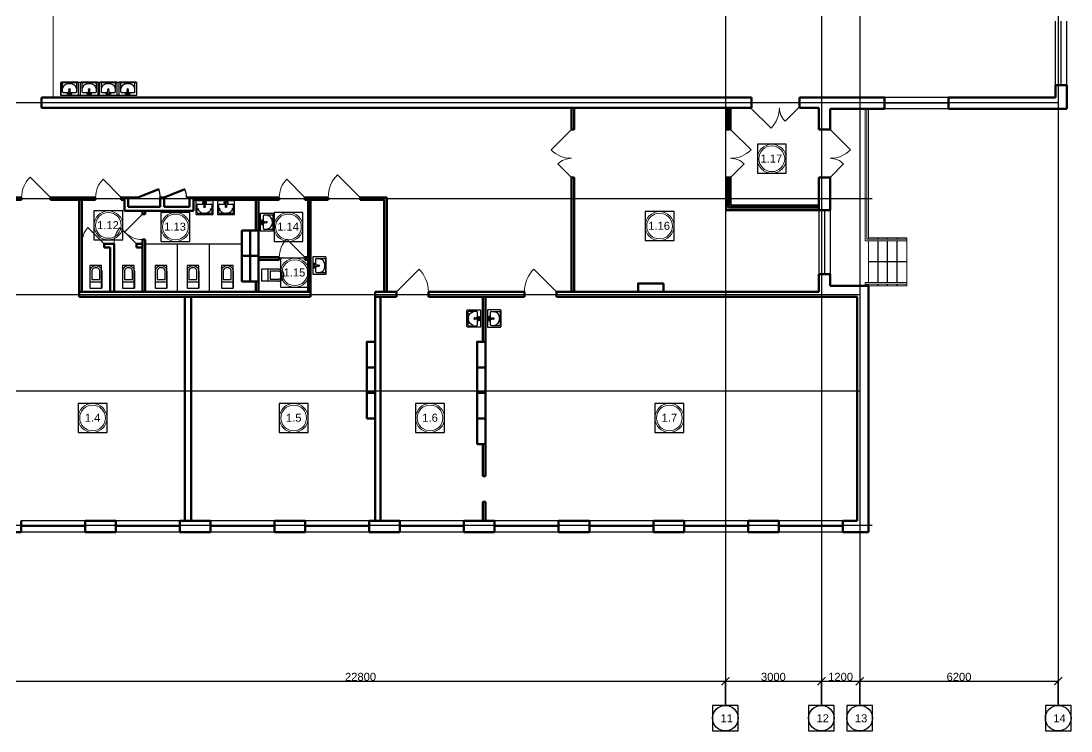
# Model space of a CAD drawing. Header units: metres. Extents: x 0 to 126, y 0 to 58.
# Drawn here: x 64.43 to 97.24, y 9.18 to 31.36 of the extents above; entities that cross this region are included whole.
import ezdxf
from ezdxf.enums import TextEntityAlignment as Align

# ---------------------------------------------------------------- set-up
doc = ezdxf.new("R2010")
doc.units = ezdxf.units.M
doc.linetypes.add('ACAD_ISO04W100', pattern=[30, 24, -3, 0, -3])
for name, color, linetype in [('SANTEH', 7, 'Continuous'), ('YOLO_TABLE', 1, 'Continuous'), ('Окна', 127, 'Continuous'), ('Оси', 30, 'Continuous'), ('Осн надпись', 7, 'Continuous'), ('размеры оси', 163, 'Continuous'), ('Сантехника', 7, 'Continuous')]:
    doc.layers.add(name, color=color, linetype=linetype)
doc.layers.add('Двери', color=250, linetype='Continuous', lineweight=5)
doc.layers.add('Стены', color=7, linetype='Continuous', lineweight=50)
doc.styles.get("Standard").update_dxf_attribs({"font": 'arial.ttf'})
doc.styles.add('Style-Arial', font='arial.ttf')
doc.dimstyles.new('100', dxfattribs={"dimtxt": 0.25, "dimasz": 0.25, "dimexe": 0.0125, "dimexo": 0.0625, "dimgap": 0.0065, "dimtad": 1, "dimlfac": 1000, "dimtxsty": 'Standard', "dimblk": 'ARCHTICK', "dimcen": 0.25, "dimadec": 0, "dimazin": 0, "dimtfac": 1, "dimtmove": 0, "dimatfit": 3, "dimldrblk": 'ARCHTICK', "dimfxl": 1, "dimarcsym": 0})

# ---------------------------------------------------------------- blocks, each defined once
blk = doc.blocks.new('WC With Cistern_103')
at = {"layer": 'SANTEH', "linetype": 'Continuous'}
for p, q in [((0, 170), (0, 700)), ((370, 700), (0, 700)), ((370, 170), (370, 700)), ((370, 500), (0, 500)), ((60, 425), (60, 170)), ((310, 425), (60, 425)), ((310, 170), (310, 425))]:
    blk.add_line(p, q, dxfattribs=at)
for points in [[(0, 170), (1, 151), (4, 133), (10, 115), (17, 97), (27, 81), (38, 66), (51, 52), (65, 40)], [(60, 170), (61, 158), (63, 146), (66, 135), (71, 124), (77, 114), (84, 104), (92, 96), (101, 88)], [(65, 40), (92, 23), (122, 10), (153, 3), (185, 0), (217, 3), (248, 10), (278, 23), (305, 40)], [(101, 88), (120, 76), (141, 67), (163, 62), (185, 60), (207, 62), (229, 67), (250, 76), (269, 88)], [(269, 88), (278, 96), (286, 104), (293, 114), (299, 124), (304, 135), (307, 146), (309, 158), (310, 170)], [(305, 40), (319, 52), (332, 66), (343, 81), (353, 97), (360, 115), (366, 133), (369, 151), (370, 170)]]:
    blk.add_lwpolyline(points, dxfattribs=at)
blk = doc.blocks.new('Rac7')
at = {"color": 0}
for p, q in [((-39501, -24232), (-39501, -23830)), ((-39474, -23808), (-38988, -23808)), ((-39457, -23859), (-39457, -24115)), ((-39032, -23838), (-39430, -23838)), ((-39221, -23855), (-39241, -23855)), ((-39005, -24115), (-39005, -23859)), ((-39005, -23859), (-39005, -23859)), ((-38961, -23830), (-38961, -24232)), ((-38961, -24232), (-39501, -24232)), ((-39430, -24136), (-39253, -24136)), ((-39297, -24164), (-39253, -24164)), ((-39297, -24194), (-39297, -24164)), ((-39165, -24194), (-39297, -24194)), ((-39253, -24186), (-39253, -24094)), ((-39253, -24186), (-39209, -24186)), ((-39209, -24186), (-39209, -24094)), ((-39209, -24136), (-39032, -24136)), ((-39209, -24164), (-39165, -24164)), ((-39165, -24164), (-39165, -24194))]:
    blk.add_line(p, q, dxfattribs=at)
at = {"color": 0, "extrusion": (0, 0, -1)}
for centre, major_axis, start_param, end_param in [((-39474, -23830), (-27, 0), 0, 1.570796), ((-39430, -23859), (-27, 0), 0, 1.570796), ((-39241, -24007), (-194, 0), 0, 1.570796), ((-39221, -24007), (-194, 0), 1.570796, 3.141593), ((-39032, -23859), (-27, 0), 1.570796, 3.141593), ((-38988, -23830), (-27, 0), 1.570796, 3.141593), ((-39430, -24115), (-27, 0), -1.570796, 0), ((-39231, -24104), (-25.3, 0), 0.552816, 2.588777), ((-39032, -24115), (-27, 0), -3.141593, -1.570796)]:
    blk.add_ellipse(centre, major_axis=major_axis, ratio=0.785714, start_param=start_param, end_param=end_param, dxfattribs=at)
blk.add_ellipse((-39231, -24048), major_axis=(-27.9, 0), ratio=0.785714, dxfattribs=at)
blk = doc.blocks.new('_ArchTick')
at = {"color": 0, "linetype": 'ByBlock', "const_width": 0.15}
blk.add_lwpolyline([(-0.5, -0.5), (0.5, 0.5)], dxfattribs=at)
blk = doc.blocks.new('*D84')
at = {"layer": 'Defpoints', "color": 0, "lineweight": 0, "transparency": 16777216}
for p in [(86.441, 10.736), (63.641, 9.979), (86.441, 9.979)]:
    blk.add_point(p, dxfattribs=at)
at = {"layer": 'размеры оси', "color": 0, "lineweight": -2, "transparency": 16777216}
for p, q in [((63.641, 10.042), (63.641, 10.749)), ((63.641, 10.736), (86.441, 10.736)), ((86.441, 10.042), (86.441, 10.749))]:
    blk.add_line(p, q, dxfattribs=at)
at = {"layer": 'размеры оси', "color": 0, "lineweight": -2, "transparency": 16777216, "xscale": 0.25, "yscale": 0.25, "zscale": 0.25, "rotation": 180}
blk.add_blockref('_ArchTick', (63.641, 10.736), dxfattribs=at)
at = {"layer": 'размеры оси', "color": 0, "lineweight": -2, "transparency": 16777216, "xscale": 0.25, "yscale": 0.25, "zscale": 0.25}
blk.add_blockref('_ArchTick', (86.441, 10.736), dxfattribs=at)
at = {"layer": 'размеры оси', "color": 0, "transparency": 16777216, "insert": (75.041, 10.87), "char_height": 0.25, "attachment_point": 5}
blk.add_mtext('22800', dxfattribs=at)
blk = doc.blocks.new('*D83')
at = {"layer": 'Defpoints', "color": 0, "lineweight": 0, "transparency": 16777216}
for p in [(89.441, 10.736), (86.441, 9.979), (89.441, 9.979)]:
    blk.add_point(p, dxfattribs=at)
at = {"layer": 'размеры оси', "color": 0, "lineweight": -2, "transparency": 16777216}
for p, q in [((86.441, 10.042), (86.441, 10.749)), ((86.441, 10.736), (89.441, 10.736)), ((89.441, 10.042), (89.441, 10.749))]:
    blk.add_line(p, q, dxfattribs=at)
at = {"layer": 'размеры оси', "color": 0, "lineweight": -2, "transparency": 16777216, "xscale": 0.25, "yscale": 0.25, "zscale": 0.25, "rotation": 180}
blk.add_blockref('_ArchTick', (86.441, 10.736), dxfattribs=at)
at = {"layer": 'размеры оси', "color": 0, "lineweight": -2, "transparency": 16777216, "xscale": 0.25, "yscale": 0.25, "zscale": 0.25}
blk.add_blockref('_ArchTick', (89.441, 10.736), dxfattribs=at)
at = {"layer": 'размеры оси', "color": 0, "transparency": 16777216, "insert": (87.941, 10.87), "char_height": 0.25, "attachment_point": 5}
blk.add_mtext('3000', dxfattribs=at)
blk = doc.blocks.new('*D82')
at = {"layer": 'Defpoints', "color": 0, "lineweight": 0, "transparency": 16777216}
for p in [(90.641, 10.736), (89.441, 9.979), (90.641, 9.979)]:
    blk.add_point(p, dxfattribs=at)
at = {"layer": 'размеры оси', "color": 0, "lineweight": -2, "transparency": 16777216}
for p, q in [((89.441, 10.042), (89.441, 10.749)), ((89.441, 10.736), (90.641, 10.736)), ((90.641, 10.042), (90.641, 10.749))]:
    blk.add_line(p, q, dxfattribs=at)
at = {"layer": 'размеры оси', "color": 0, "lineweight": -2, "transparency": 16777216, "xscale": 0.25, "yscale": 0.25, "zscale": 0.25, "rotation": 180}
blk.add_blockref('_ArchTick', (89.441, 10.736), dxfattribs=at)
at = {"layer": 'размеры оси', "color": 0, "lineweight": -2, "transparency": 16777216, "xscale": 0.25, "yscale": 0.25, "zscale": 0.25}
blk.add_blockref('_ArchTick', (90.641, 10.736), dxfattribs=at)
at = {"layer": 'размеры оси', "color": 0, "transparency": 16777216, "insert": (90.041, 10.87), "char_height": 0.25, "attachment_point": 5}
blk.add_mtext('1200', dxfattribs=at)
blk = doc.blocks.new('*D81')
at = {"layer": 'Defpoints', "color": 0, "lineweight": 0, "transparency": 16777216}
for p in [(96.841, 10.736), (90.641, 9.979), (96.841, 9.979)]:
    blk.add_point(p, dxfattribs=at)
at = {"layer": 'размеры оси', "color": 0, "lineweight": -2, "transparency": 16777216}
for p, q in [((90.641, 10.042), (90.641, 10.749)), ((90.641, 10.736), (96.841, 10.736)), ((96.841, 10.042), (96.841, 10.749))]:
    blk.add_line(p, q, dxfattribs=at)
at = {"layer": 'размеры оси', "color": 0, "lineweight": -2, "transparency": 16777216, "xscale": 0.25, "yscale": 0.25, "zscale": 0.25, "rotation": 180}
blk.add_blockref('_ArchTick', (90.641, 10.736), dxfattribs=at)
at = {"layer": 'размеры оси', "color": 0, "lineweight": -2, "transparency": 16777216, "xscale": 0.25, "yscale": 0.25, "zscale": 0.25}
blk.add_blockref('_ArchTick', (96.841, 10.736), dxfattribs=at)
at = {"layer": 'размеры оси', "color": 0, "transparency": 16777216, "insert": (93.741, 10.87), "char_height": 0.25, "attachment_point": 5}
blk.add_mtext('6200', dxfattribs=at)

msp = doc.modelspace()

# ---------------------------------------------------------------- linework, layer by layer
for p, q in [((91.410688, 28.970412), (89.710688, 28.970412)), ((96.760688, 28.970412), (93.410688, 28.970412)), ((91.210688, 24.540412), (91.210688, 24.590412)), ((91.210688, 23.190412), (91.210688, 24.490412)), ((91.510688, 24.540412), (91.510688, 24.590412)), ((91.510688, 23.190412), (91.510688, 24.490412)), ((91.810688, 24.540412), (91.810688, 24.590412)), ((91.810688, 23.190412), (91.810688, 24.490412)), ((92.110688, 23.840412), (90.910688, 23.840412)), ((91.210688, 23.090412), (91.210688, 23.140412)), ((91.510688, 23.090412), (91.510688, 23.140412)), ((91.810688, 23.090412), (91.810688, 23.140412))]:
    msp.add_line(p, q)
at = {"color": 7, "linetype": 'Continuous', "lineweight": 13}
for centre, radius in [((87.891477, 27.056885), 0.452013), ((87.891477, 27.056885), 0.402013), ((67.160657, 24.974504), 0.452013), ((67.160657, 24.974504), 0.402013), ((69.257033, 24.92726), 0.452013), ((69.257033, 24.92726), 0.402013), ((72.788362, 24.92726), 0.452013), ((72.788362, 24.92726), 0.402013), ((84.383992, 24.955222), 0.452013), ((84.383992, 24.955222), 0.402013), ((72.987588, 23.496325), 0.452013), ((72.987588, 23.496325), 0.402013), ((66.666087, 18.958026), 0.452013), ((66.666087, 18.958026), 0.402013), ((72.952281, 18.958026), 0.452013), ((72.952281, 18.958026), 0.402013), ((77.212033, 18.958026), 0.452013), ((77.212033, 18.958026), 0.402013), ((84.690769, 18.958026), 0.452013), ((84.690769, 18.958026), 0.402013)]:
    msp.add_circle(centre, radius, dxfattribs=at)
at = {"layer": 'SANTEH'}
for p, q in [((68.310688, 24.400412), (71.330688, 24.400412)), ((69.310688, 24.400412), (69.310688, 22.900412)), ((70.310688, 24.400412), (70.310688, 22.900412))]:
    msp.add_line(p, q, dxfattribs=at)
for centre in [(68.080688, 25.850412), (68.900688, 25.850412)]:
    msp.add_arc(centre, 0.7, 0, 21.0579294, dxfattribs=at)
at = {"layer": 'YOLO_TABLE'}
for points in [[(65.685438, 29.452269), (68.03492, 29.452269), (68.03492, 29.03393), (65.685438, 29.03393)], [(87.439464, 26.604872), (88.343491, 26.604872), (88.343491, 27.508899), (87.439464, 27.508899)], [(66.708644, 24.52249), (67.612671, 24.52249), (67.612671, 25.426517), (66.708644, 25.426517)], [(68.805019, 24.475246), (69.709046, 24.475246), (69.709046, 25.379273), (68.805019, 25.379273)], [(72.336349, 24.475246), (73.240376, 24.475246), (73.240376, 25.379273), (72.336349, 25.379273)], [(83.931978, 24.503208), (84.836005, 24.503208), (84.836005, 25.407235), (83.931978, 25.407235)], [(66.584863, 23.011864), (66.950549, 23.011864), (66.950549, 23.726428), (66.584863, 23.726428)], [(67.604555, 23.011864), (67.970242, 23.011864), (67.970242, 23.726428), (67.604555, 23.726428)], [(68.622331, 23.011864), (68.988017, 23.011864), (68.988017, 23.726428), (68.622331, 23.726428)], [(69.619132, 23.011864), (69.984819, 23.011864), (69.984819, 23.726428), (69.619132, 23.726428)], [(70.691881, 23.011864), (71.057567, 23.011864), (71.057567, 23.726428), (70.691881, 23.726428)], [(72.535575, 23.044311), (73.439602, 23.044311), (73.439602, 23.948338), (72.535575, 23.948338)], [(66.214074, 18.506012), (67.118101, 18.506012), (67.118101, 19.410039), (66.214074, 19.410039)], [(72.500268, 18.506012), (73.404295, 18.506012), (73.404295, 19.410039), (72.500268, 19.410039)], [(76.76002, 18.506012), (77.664046, 18.506012), (77.664046, 19.410039), (76.76002, 19.410039)], [(84.238756, 18.506012), (85.142782, 18.506012), (85.142782, 19.410039), (84.238756, 19.410039)], [(86.040688, 9.179035), (86.840688, 9.179035), (86.840688, 9.979035), (86.040688, 9.979035)], [(89.040688, 9.179035), (89.840688, 9.179035), (89.840688, 9.979035), (89.040688, 9.979035)], [(90.240688, 9.179035), (91.040688, 9.179035), (91.040688, 9.979035), (90.240688, 9.979035)], [(96.440688, 9.179035), (97.240688, 9.179035), (97.240688, 9.979035), (96.440688, 9.979035)]]:
    msp.add_lwpolyline(points, close=True, dxfattribs=at)
at = {"layer": 'Двери'}
for p, q in [((65.430688, 28.970412), (65.430688, 32.653922)), ((87.230688, 28.650412), (87.867084, 28.014016)), ((88.730688, 28.650412), (88.306424, 28.226148)), ((81.630688, 27.970412), (80.994292, 27.334016)), ((86.605688, 27.970412), (87.242084, 27.334016)), ((89.710688, 27.970412), (90.347084, 27.334016)), ((81.630688, 26.470412), (81.206424, 26.894676)), ((86.605688, 26.470412), (87.029952, 26.894676)), ((89.710688, 26.470412), (90.134952, 26.894676)), ((65.350688, 25.850412), (64.714292, 26.486808)), ((67.560688, 25.850412), (66.995002, 26.416098)), ((73.300688, 25.850412), (72.735002, 26.416098)), ((75.029959, 25.850412), (74.322852, 26.557519)), ((68.230688, 25.330412), (67.665002, 24.764727)), ((67.030688, 24.400412), (66.517216, 24.913884)), ((68.040688, 24.400412), (67.527216, 24.913884)), ((73.300688, 23.980412), (72.735002, 24.546098)), ((76.160688, 22.900412), (76.867794, 23.607519)), ((81.160688, 22.900412), (80.453581, 23.607519))]:
    msp.add_line(p, q, dxfattribs=at)
for centre, radius, start, end in [((87.230688, 28.650412), 0.9, 315, 0), ((88.730688, 28.650412), 0.6, 180, 225), ((81.630688, 27.970412), 0.9, 225, 270), ((86.605688, 27.970412), 0.9, 270, 315), ((89.710688, 27.970412), 0.9, 270, 315), ((81.630688, 26.470412), 0.6, 90, 135), ((86.605688, 26.470412), 0.6, 45, 90), ((89.710688, 26.470412), 0.6, 45, 90), ((65.350688, 25.850412), 0.9, 135, 180), ((67.560688, 25.850412), 0.8, 135, 180), ((73.300688, 25.850412), 0.8, 135, 180), ((75.029959, 25.850412), 1, 135, 180), ((67.130688, 24.400412), 0.8, 140.0708967, 180), ((68.140688, 24.400412), 0.8, 140.0708967, 180), ((68.230688, 25.330412), 0.8, 225, 270), ((73.300688, 23.980412), 0.8, 135, 180), ((76.160688, 22.900412), 1, 0, 45), ((81.160688, 22.900412), 1, 135, 180)]:
    msp.add_arc(centre, radius, start, end, dxfattribs=at)
at = {"layer": 'Окна'}
for p, q in [((96.760688, 29.360412), (96.760688, 31.360412)), ((96.935688, 29.360412), (96.935688, 31.360412)), ((97.110688, 29.360412), (97.110688, 31.360412)), ((93.410688, 28.970412), (91.410688, 28.970412)), ((93.410688, 28.795412), (91.410688, 28.795412)), ((93.410688, 28.620412), (91.410688, 28.620412)), ((89.360688, 25.450412), (89.360688, 23.450412)), ((89.535688, 25.450412), (89.535688, 23.450412)), ((89.710688, 25.450412), (89.710688, 23.450412)), ((66.430688, 15.740412), (64.430688, 15.740412)), ((66.430688, 15.565412), (64.430688, 15.565412)), ((69.390688, 15.740412), (67.390688, 15.740412)), ((69.390688, 15.565412), (67.390688, 15.565412)), ((72.350688, 15.740412), (70.350688, 15.740412)), ((72.350688, 15.565412), (70.350688, 15.565412)), ((75.310688, 15.740412), (73.310688, 15.740412)), ((75.310688, 15.565412), (73.310688, 15.565412)), ((78.270688, 15.740412), (76.270688, 15.740412)), ((78.270688, 15.565412), (76.270688, 15.565412)), ((81.230688, 15.740412), (79.230688, 15.740412)), ((81.230688, 15.565412), (79.230688, 15.565412)), ((84.190688, 15.740412), (82.190688, 15.740412)), ((84.190688, 15.565412), (82.190688, 15.565412)), ((87.150688, 15.740412), (85.150688, 15.740412)), ((87.150688, 15.565412), (85.150688, 15.565412)), ((90.110688, 15.740412), (88.110688, 15.740412)), ((90.110688, 15.565412), (88.110688, 15.565412)), ((66.430688, 15.390412), (64.430688, 15.390412)), ((69.390688, 15.390412), (67.390688, 15.390412)), ((72.350688, 15.390412), (70.350688, 15.390412)), ((75.310688, 15.390412), (73.310688, 15.390412)), ((78.270688, 15.390412), (76.270688, 15.390412)), ((81.230688, 15.390412), (79.230688, 15.390412)), ((84.190688, 15.390412), (82.190688, 15.390412)), ((87.150688, 15.390412), (85.150688, 15.390412)), ((90.110688, 15.390412), (88.110688, 15.390412))]:
    msp.add_line(p, q, dxfattribs=at)
at = {"layer": 'Оси', "linetype": 'ACAD_ISO04W100', "ltscale": 40}
for p, q in [((86.440688, 54.000412), (86.440688, 9.979035)), ((89.440688, 54.000412), (89.440688, 9.979035)), ((90.640688, 54.000412), (90.640688, 9.979035)), ((96.840688, 40.800412), (96.840688, 9.979035)), ((96.840688, 28.800412), (6.290991, 28.800412)), ((91.026587, 25.800412), (6.290991, 25.800412)), ((90.640688, 22.800412), (6.290991, 22.800412)), ((90.640688, 19.800412), (6.290991, 19.800412)), ((91.026587, 15.600412), (6.290991, 15.600412))]:
    msp.add_line(p, q, dxfattribs=at)
at = {"layer": 'Осн надпись', "ltscale": 40}
for centre in [(86.440688, 9.579035), (89.440688, 9.579035), (90.640688, 9.579035), (96.840688, 9.579035)]:
    msp.add_circle(centre, 0.4, dxfattribs=at)
at = {"layer": 'размеры оси', "color": 7, "lineweight": 13}
for p, q in [((90.810688, 24.490412), (90.810688, 28.620412)), ((90.860688, 24.540412), (90.860688, 28.620412)), ((90.910688, 24.540412), (90.910688, 28.620412)), ((90.810688, 24.490412), (92.110688, 24.490412)), ((90.860688, 24.540412), (92.110688, 24.540412)), ((90.910688, 24.590412), (92.110688, 24.590412)), ((90.910688, 23.190412), (90.910688, 24.490412)), ((92.110688, 23.090412), (92.110688, 24.590412)), ((90.810688, 23.190412), (92.110688, 23.190412)), ((90.810688, 23.190412), (90.810688, 23.140412)), ((90.810688, 23.140412), (92.110688, 23.140412)), ((90.910688, 23.090412), (90.910688, 23.140412)), ((90.910688, 23.090412), (92.110688, 23.090412))]:
    msp.add_line(p, q, dxfattribs=at)
at = {"layer": 'Стены'}
for p, q in [((96.760688, 28.970412), (96.760688, 29.360412)), ((97.110688, 29.360412), (96.760688, 29.360412)), ((97.110688, 28.620412), (97.110688, 29.360412)), ((65.070688, 28.650412), (65.070688, 28.970412)), ((65.070688, 28.970412), (87.260688, 28.970412)), ((87.260688, 28.650412), (87.260688, 28.970412)), ((88.760688, 28.650412), (88.760688, 28.970412)), ((88.760688, 28.970412), (91.410688, 28.970412)), ((91.410688, 28.620412), (91.410688, 28.970412)), ((93.410688, 28.620412), (93.410688, 28.970412)), ((93.410688, 28.970412), (96.760688, 28.970412)), ((65.070688, 28.650412), (87.260688, 28.650412)), ((81.630688, 27.970412), (81.630688, 28.650412)), ((81.710688, 27.970412), (81.710688, 28.650412)), ((86.460688, 27.970412), (86.460688, 28.650412)), ((86.540688, 27.970412), (86.540688, 28.650412)), ((86.605688, 27.970412), (86.605688, 28.650412)), ((88.760688, 28.650412), (89.360688, 28.650412)), ((89.360688, 27.970412), (89.360688, 28.650412)), ((89.710688, 27.970412), (89.710688, 28.620412)), ((91.410688, 28.620412), (89.710688, 28.620412)), ((97.110688, 28.620412), (93.410688, 28.620412)), ((81.630688, 27.970412), (81.710688, 27.970412)), ((86.460688, 27.970412), (86.605688, 27.970412)), ((89.360688, 27.970412), (89.710688, 27.970412)), ((81.630688, 22.900412), (81.630688, 26.470412)), ((81.630688, 26.470412), (81.710688, 26.470412)), ((81.710688, 22.900412), (81.710688, 26.470412)), ((86.460688, 25.450412), (86.460688, 26.470412)), ((86.460688, 26.470412), (86.605688, 26.470412)), ((86.540688, 25.530412), (86.540688, 26.470412)), ((86.605688, 25.595412), (86.605688, 26.470412)), ((89.360688, 25.450412), (89.360688, 26.470412)), ((89.360688, 26.470412), (89.710688, 26.470412)), ((89.710688, 25.450412), (89.710688, 26.470412)), ((68.080688, 25.850412), (68.73394, 26.10193)), ((68.900688, 25.850412), (69.55394, 26.10193)), ((63.750688, 25.850412), (64.450688, 25.850412)), ((63.750688, 25.770412), (64.450688, 25.770412)), ((64.450688, 25.850412), (64.450688, 25.770412)), ((65.350688, 25.850412), (65.350688, 25.770412)), ((65.350688, 25.850412), (66.760688, 25.850412)), ((65.350688, 25.770412), (66.760688, 25.770412)), ((66.250688, 25.770412), (66.250688, 22.740412)), ((66.330688, 25.770412), (66.330688, 22.900412)), ((66.760688, 25.770412), (66.760688, 25.850412)), ((67.560688, 25.770412), (67.560688, 25.850412)), ((67.560688, 25.850412), (67.780688, 25.850412)), ((67.560688, 25.770412), (67.660688, 25.770412)), ((67.660688, 25.850412), (67.660688, 25.430412)), ((67.780688, 25.850412), (67.780688, 25.550412)), ((68.080688, 25.850412), (67.780688, 25.850412)), ((68.780688, 25.850412), (68.780688, 25.550412)), ((68.780688, 25.850412), (68.900688, 25.850412)), ((68.900688, 25.850412), (68.900688, 25.550412)), ((69.700688, 25.850412), (69.600688, 25.850412)), ((69.700688, 25.850412), (69.700688, 25.550412)), ((69.700688, 25.850412), (72.500688, 25.850412)), ((69.820688, 25.850412), (69.820688, 25.430412)), ((69.820688, 25.770412), (72.500688, 25.770412)), ((71.770688, 25.770412), (71.770688, 24.820412)), ((71.850688, 25.770412), (71.850688, 22.900412)), ((72.500688, 25.850412), (72.500688, 25.770412)), ((73.300688, 25.850412), (73.300688, 25.770412)), ((73.300688, 25.850412), (74.029959, 25.850412)), ((73.300688, 25.770412), (74.029959, 25.770412)), ((73.400688, 25.770412), (73.400688, 22.900412)), ((73.480688, 25.770412), (73.480688, 22.740412)), ((74.029959, 25.850412), (74.029959, 25.770412)), ((75.029959, 25.850412), (75.029959, 25.770412)), ((75.029959, 25.850412), (75.860688, 25.850412)), ((75.029959, 25.770412), (75.780688, 25.770412)), ((75.780688, 25.770412), (75.780688, 22.900412)), ((75.860688, 25.850412), (75.860688, 22.900412)), ((86.605688, 25.595412), (89.360688, 25.595412)), ((67.660688, 25.430412), (69.820688, 25.430412)), ((67.780688, 25.550412), (68.780688, 25.550412)), ((68.230688, 25.430412), (68.230688, 25.330412)), ((68.230688, 25.330412), (68.310688, 25.330412)), ((68.310688, 25.430412), (68.310688, 25.330412)), ((68.900688, 25.550412), (69.700688, 25.550412)), ((86.460688, 25.450412), (89.360688, 25.450412)), ((86.540688, 25.530412), (89.360688, 25.530412)), ((89.360688, 25.450412), (89.710688, 25.450412)), ((71.330688, 24.820412), (71.330688, 23.220412)), ((71.330688, 24.820412), (71.850688, 24.820412)), ((71.590688, 23.220412), (71.590688, 24.820412)), ((67.030688, 24.400412), (67.340688, 24.400412)), ((67.030688, 24.400412), (67.030688, 24.280412)), ((67.030688, 24.280412), (67.220688, 24.280412)), ((67.220688, 24.280412), (67.220688, 22.900412)), ((67.340688, 24.400412), (67.340688, 22.900412)), ((68.040688, 24.400412), (68.040688, 24.280412)), ((68.040688, 24.400412), (68.230688, 24.400412)), ((68.040688, 24.280412), (68.230688, 24.280412)), ((68.230688, 24.530412), (68.310688, 24.530412)), ((68.230688, 24.530412), (68.230688, 22.900412)), ((68.310688, 24.530412), (68.310688, 22.900412)), ((71.330688, 24.020412), (71.850688, 24.020412)), ((71.850688, 23.980412), (72.500688, 23.980412)), ((72.500688, 23.980412), (72.500688, 23.900412)), ((73.300688, 23.980412), (73.300688, 23.900412)), ((73.300688, 23.980412), (73.400688, 23.980412)), ((71.850688, 23.900412), (72.500688, 23.900412)), ((73.300688, 23.900412), (73.400688, 23.900412)), ((89.360688, 23.450412), (89.710688, 23.450412)), ((89.360688, 23.450412), (89.360688, 22.900412)), ((89.710688, 23.090412), (89.710688, 23.450412)), ((71.330688, 23.220412), (71.850688, 23.220412)), ((71.770688, 23.220412), (71.770688, 22.900412)), ((90.910688, 23.090412), (89.710688, 23.090412)), ((90.910688, 15.390412), (90.910688, 23.090412)), ((66.250688, 22.900412), (73.480688, 22.900412)), ((66.250688, 22.740412), (73.480688, 22.740412)), ((69.550688, 22.740412), (69.550688, 15.740412)), ((69.750688, 22.740412), (69.750688, 15.740412)), ((75.500688, 22.900412), (75.500688, 15.740412)), ((75.500688, 22.900412), (76.160688, 22.900412)), ((75.500688, 22.740412), (76.160688, 22.740412)), ((75.660688, 22.740412), (75.660688, 15.740412)), ((76.160688, 22.900412), (76.160688, 22.740412)), ((77.160688, 22.900412), (77.160688, 22.740412)), ((77.160688, 22.900412), (80.160688, 22.900412)), ((77.160688, 22.740412), (80.160688, 22.740412)), ((78.860688, 21.340412), (78.860688, 22.740412)), ((78.940688, 17.140412), (78.940688, 22.740412)), ((80.160688, 22.900412), (80.160688, 22.740412)), ((81.160688, 22.900412), (81.160688, 22.740412)), ((81.160688, 22.900412), (89.360688, 22.900412)), ((81.160688, 22.740412), (90.560688, 22.740412)), ((90.560688, 15.740412), (90.560688, 22.740412)), ((78.860688, 17.140412), (78.860688, 18.140412)), ((78.940688, 17.140412), (78.860688, 17.140412)), ((78.860688, 15.740412), (78.860688, 16.340412)), ((78.940688, 16.340412), (78.860688, 16.340412)), ((78.940688, 15.740412), (78.940688, 16.340412)), ((64.430688, 15.740412), (64.430688, 15.390412)), ((67.390688, 15.740412), (66.430688, 15.740412)), ((66.430688, 15.740412), (66.430688, 15.390412)), ((67.390688, 15.740412), (67.390688, 15.390412)), ((70.350688, 15.740412), (69.390688, 15.740412)), ((69.390688, 15.740412), (69.390688, 15.390412)), ((70.350688, 15.740412), (70.350688, 15.390412)), ((73.310688, 15.740412), (72.350688, 15.740412)), ((72.350688, 15.740412), (72.350688, 15.390412)), ((73.310688, 15.740412), (73.310688, 15.390412)), ((76.270688, 15.740412), (75.310688, 15.740412)), ((75.310688, 15.740412), (75.310688, 15.390412)), ((76.270688, 15.740412), (76.270688, 15.390412)), ((79.230688, 15.740412), (78.270688, 15.740412)), ((78.270688, 15.740412), (78.270688, 15.390412)), ((79.230688, 15.740412), (79.230688, 15.390412)), ((82.190688, 15.740412), (81.230688, 15.740412)), ((81.230688, 15.740412), (81.230688, 15.390412)), ((82.190688, 15.740412), (82.190688, 15.390412)), ((85.150688, 15.740412), (84.190688, 15.740412)), ((84.190688, 15.740412), (84.190688, 15.390412)), ((85.150688, 15.740412), (85.150688, 15.390412)), ((88.110688, 15.740412), (87.150688, 15.740412)), ((87.150688, 15.740412), (87.150688, 15.390412)), ((88.110688, 15.740412), (88.110688, 15.390412)), ((90.560688, 15.740412), (90.110688, 15.740412)), ((90.110688, 15.740412), (90.110688, 15.390412)), ((64.430688, 15.390412), (63.400688, 15.390412)), ((67.390688, 15.390412), (66.430688, 15.390412)), ((70.350688, 15.390412), (69.390688, 15.390412)), ((73.310688, 15.390412), (72.350688, 15.390412)), ((76.270688, 15.390412), (75.310688, 15.390412)), ((79.230688, 15.390412), (78.270688, 15.390412)), ((82.190688, 15.390412), (81.230688, 15.390412)), ((85.150688, 15.390412), (84.190688, 15.390412)), ((88.110688, 15.390412), (87.150688, 15.390412)), ((90.910688, 15.390412), (90.110688, 15.390412))]:
    msp.add_line(p, q, dxfattribs=at)
for points in [[(71.330688, 23.220412), (71.590688, 23.220412), (71.590688, 24.020412), (71.330688, 24.020412)], [(84.510688, 23.160412), (84.510688, 22.900412), (83.710688, 22.900412), (83.710688, 23.160412)], [(75.240688, 20.540412), (75.500688, 20.540412), (75.500688, 21.340412), (75.240688, 21.340412)], [(78.680688, 20.540412), (78.940688, 20.540412), (78.940688, 21.340412), (78.680688, 21.340412)], [(75.240688, 19.740412), (75.500688, 19.740412), (75.500688, 20.540412), (75.240688, 20.540412)], [(78.680688, 19.740412), (78.940688, 19.740412), (78.940688, 20.540412), (78.680688, 20.540412)], [(75.240688, 18.940412), (75.500688, 18.940412), (75.500688, 19.740412), (75.240688, 19.740412)], [(78.680688, 18.940412), (78.940688, 18.940412), (78.940688, 19.740412), (78.680688, 19.740412)], [(78.680688, 18.140412), (78.940688, 18.140412), (78.940688, 18.940412), (78.680688, 18.940412)]]:
    msp.add_lwpolyline(points, close=True, dxfattribs=at)

# ---------------------------------------------------------------- block references
at = {"layer": 'размеры оси', "color": 7, "lineweight": 0, "xscale": 0.001, "zscale": 0.001}
for p, yscale in [((105.176963, 53.266038), 0.001), ((105.790594, 53.266038), 0.001), ((106.389819, 53.266038), 0.001), ((106.996261, 53.266038), 0.001), ((109.396241, 1.505224), -0.001), ((110.067635, 1.505224), -0.001)]:
    msp.add_blockref('Rac7', p, dxfattribs=dict(at, yscale=yscale))
for p, yscale, rotation in [((96.140421, 64.3047), -0.001, 89.99999999999999), ((97.778886, 62.948712), -0.001, 89.99999999999999), ((54.555147, 61.293833), 0.001, 90.00000000000003), ((103.240616, 61.293833), -0.001, 89.99999999999999)]:
    msp.add_blockref('Rac7', p, dxfattribs=dict(at, yscale=yscale, rotation=rotation))
at = {"layer": 'Сантехника', "color": 0, "lineweight": -2, "xscale": 0.001, "yscale": 0.001, "zscale": 0.001}
for p, rotation in [((66.95488, 23.711864), 180), ((67.974572, 23.711864), 180), ((68.992348, 23.711864), 180), ((69.989149, 23.711864), 180), ((71.061898, 23.711864), 180), ((72.6456, 23.234998), 89.99999999999999)]:
    msp.add_blockref('WC With Cistern_103', p, dxfattribs=dict(at, rotation=rotation))

# ---------------------------------------------------------------- texts
at = {"color": 7, "linetype": 'Continuous', "lineweight": 13, "style": 'Style-Arial'}
for s, p in [('1.17', (87.53855, 27.189635)), ('1.12', (66.80773, 25.107253)), ('1.13', (68.904105, 25.060009)), ('1.14', (72.435435, 25.060009)), ('1.16', (84.031065, 25.087971)), ('1.15', (72.634661, 23.629074)), ('1.4', (66.424532, 19.090776)), ('1.5', (72.710726, 19.090776)), ('1.6', (76.970478, 19.090776)), ('1.7', (84.449214, 19.090776))]:
    msp.add_text(s, height=0.25, dxfattribs=at).set_placement(p, align=Align.TOP_LEFT)
at = {"layer": 'Осн надпись', "char_height": 0.25, "attachment_point": 1}
for s, insert in [('11', (86.288148, 9.700917)), ('12', (89.288148, 9.700917)), ('13', (90.488148, 9.700917)), ('14', (96.688148, 9.700917))]:
    msp.add_mtext_dynamic_manual_height_columns(s, width=0.25, gutter_width=0.0125, heights=[0], dxfattribs=dict(at, insert=insert))

# ---------------------------------------------------------------- dimensions: what is measured, and where the dimension line sits
at = {"layer": 'размеры оси'}
for base, p1, p2, picture, middle in [((86.440688, 10.736229), (63.640688, 9.979035), (86.440688, 9.979035), '*D84', (75.040688, 10.870372)), ((89.440688, 10.736229), (86.440688, 9.979035), (89.440688, 9.979035), '*D83', (87.940688, 10.870457)), ((90.640688, 10.736229), (89.440688, 9.979035), (90.640688, 9.979035), '*D82', (90.040688, 10.870372)), ((96.840688, 10.736229), (90.640688, 9.979035), (96.840688, 9.979035), '*D81', (93.740688, 10.870372))]:
    dim = msp.add_linear_dim(base=base, p1=p1, p2=p2, dimstyle='100', override={"dimtxsty": 'Standard'}, dxfattribs=at)
    dim.commit()
    dim.dimension.update_dxf_attribs({"geometry": picture, "text_midpoint": middle})

doc.saveas('drawing.dxf')
